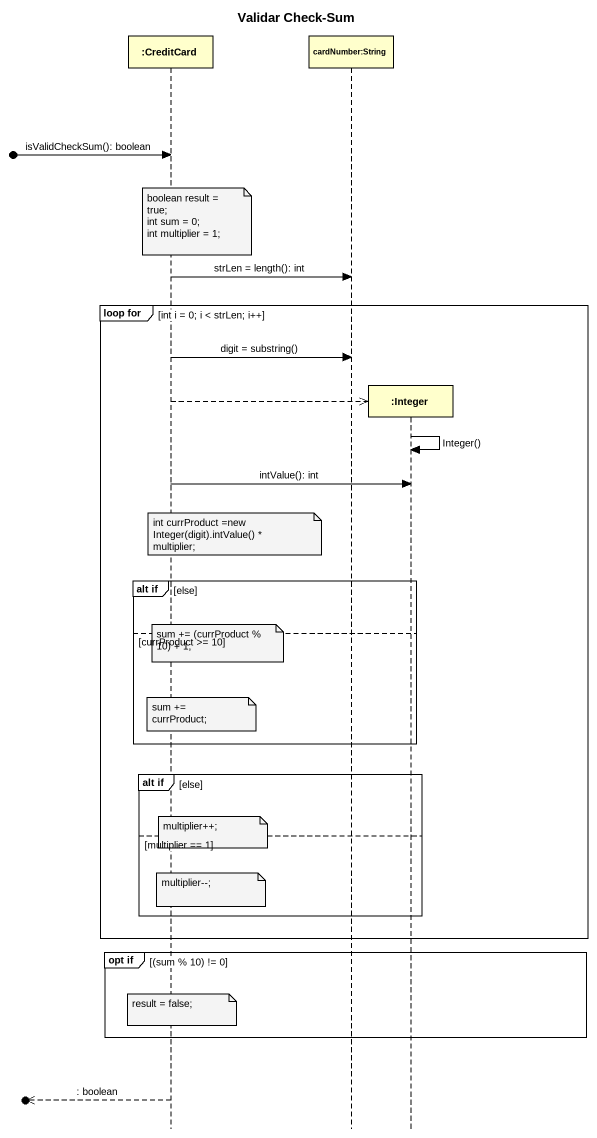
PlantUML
@startuml
title Validar Check-Sum
hide footbox
participant ":CreditCard" as CreditCard
participant "cardNumber:String" as cardNumber_String
participant ":Integer" as Integer

[o-> CreditCard : isValidCheckSum(): boolean
note over CreditCard
  boolean result = true;
  int sum = 0;
  int multiplier = 1;
end note
CreditCard -> cardNumber_String : strLen = length(): int
group loop for [int i = 0; i < strLen; i++]
  CreditCard -> cardNumber_String : digit = substring()
  CreditCard -->> Integer **
  Integer -> Integer : Integer()
  CreditCard -> Integer : intValue(): int
  note over CreditCard : int currProduct =new Integer(digit).intValue() * multiplier;
  group alt if [else]
  else currProduct >= 10
    note over CreditCard : sum += (currProduct % 10) + 1;
    note over CreditCard : sum += currProduct;
  end
  group alt if [else]
    note over CreditCard : multiplier++;
  else multiplier == 1
    note over CreditCard : multiplier--;
  end
end
group opt if [(sum % 10) != 0]
  note over CreditCard : result = false;
end
[o<<-- CreditCard : : boolean
@enduml
